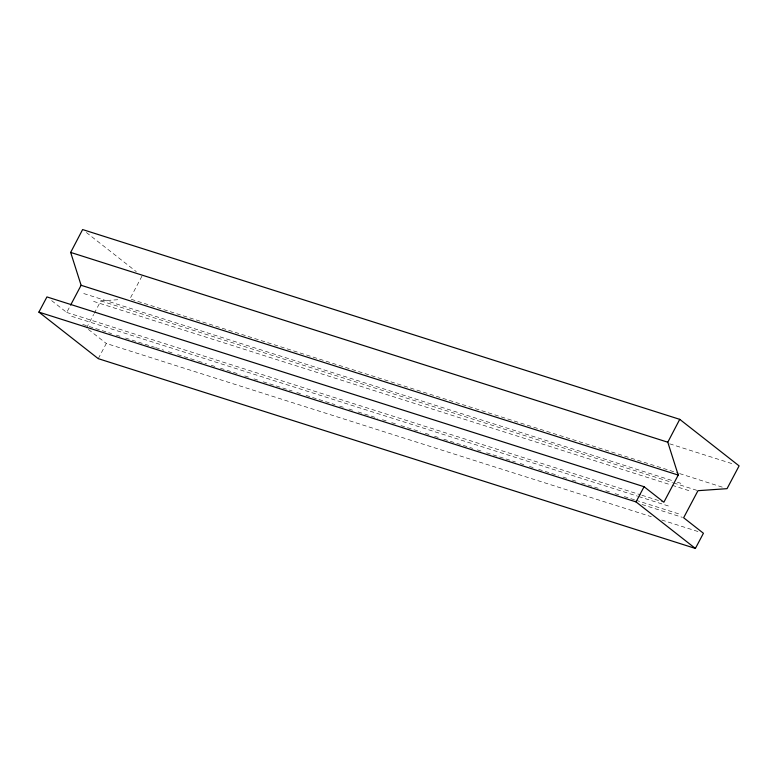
<?xml version="1.0" encoding="UTF-8"?>
<svg xmlns="http://www.w3.org/2000/svg" width="778" height="778" viewBox="0 0 778 778"><rect width="100%" height="100%" fill="white"/><g stroke="black" fill="none" stroke-linecap="round" stroke-linejoin="round"><path stroke-width="0.58" stroke-dasharray="3.89 2.92" d="M51.649 300.619L66.723 312.445L70.049 306.172M86.514 327.956L93.681 314.429M94.226 313.388L100.839 300.901L120.22 299.549M98.261 358.658L106.304 343.468L651.351 516.709M141.975 276.102L129.916 298.878L678.435 473.219M669.663 443.82L734.471 464.417M679.593 473.588L722.412 487.193M83.732 293.539L672.756 480.755M677.385 482.224L680.857 483.333M100.839 300.901L672.513 482.593M673.67 482.963L696.816 490.315M93.574 301.397L671.025 484.937M672.182 485.307L690.699 491.19M66.723 312.445L640.712 494.876M641.869 495.246L662.7 501.859M71.673 316.315L637.552 496.179M638.709 496.549L668.798 506.108M82.721 324.445L111.653 333.636M116.282 335.114L120.911 336.582M125.54 338.051L154.472 347.251M155.629 347.62L163.73 350.188M168.359 351.666L172.988 353.134M177.617 354.603L197.291 360.856M198.448 361.225L206.549 363.803M211.178 365.271L215.807 366.739M220.437 368.218L240.11 374.471M244.739 375.939L249.368 377.408M253.998 378.876L258.627 380.354M263.256 381.823L292.178 391.013M296.807 392.491L301.436 393.96M306.065 395.428L334.997 404.628M339.626 406.097L344.255 407.565M348.884 409.043L353.513 410.512M358.143 411.98L377.816 418.233M382.445 419.712L387.074 421.18M391.704 422.649L396.333 424.117M400.962 425.595L420.635 431.848M425.265 433.317L429.894 434.785M434.523 436.254L439.152 437.732M443.781 439.2L472.713 448.4M477.342 449.869L481.971 451.337M486.6 452.806L515.522 462.006M520.151 463.474L524.78 464.943M529.41 466.421L534.039 467.889M538.668 469.358L558.341 475.611M562.971 477.089L567.6 478.558M572.229 480.026L576.858 481.494M581.487 482.973L601.161 489.226M605.79 490.694L610.419 492.163M615.048 493.641L619.677 495.109M624.306 496.578L634.722 499.884M635.879 500.254L678.698 513.869M641.986 504.504L682.481 517.38M661.767 520.015L698.8 531.792M86.377 232.515L136.315 271.668M88.4 329.434L106.304 343.468"/><path stroke-width="1.17" d="M70.603 305.132L81.107 285.283L70.662 252.422L82.614 229.559L679.739 419.342L739.1 465.886L727.041 488.662L697.973 490.685L683.638 517.749L703.429 533.261L695.386 548.441L98.261 358.658L38.9 312.114L46.943 296.924L644.067 486.717L663.858 502.228L678.231 475.066L667.796 442.215L679.739 419.342M38.9 312.114L636.025 501.898L644.067 486.717M70.662 252.422L667.796 442.215M81.107 285.283L678.231 475.066M636.025 501.898L695.386 548.441"/></g></svg>
